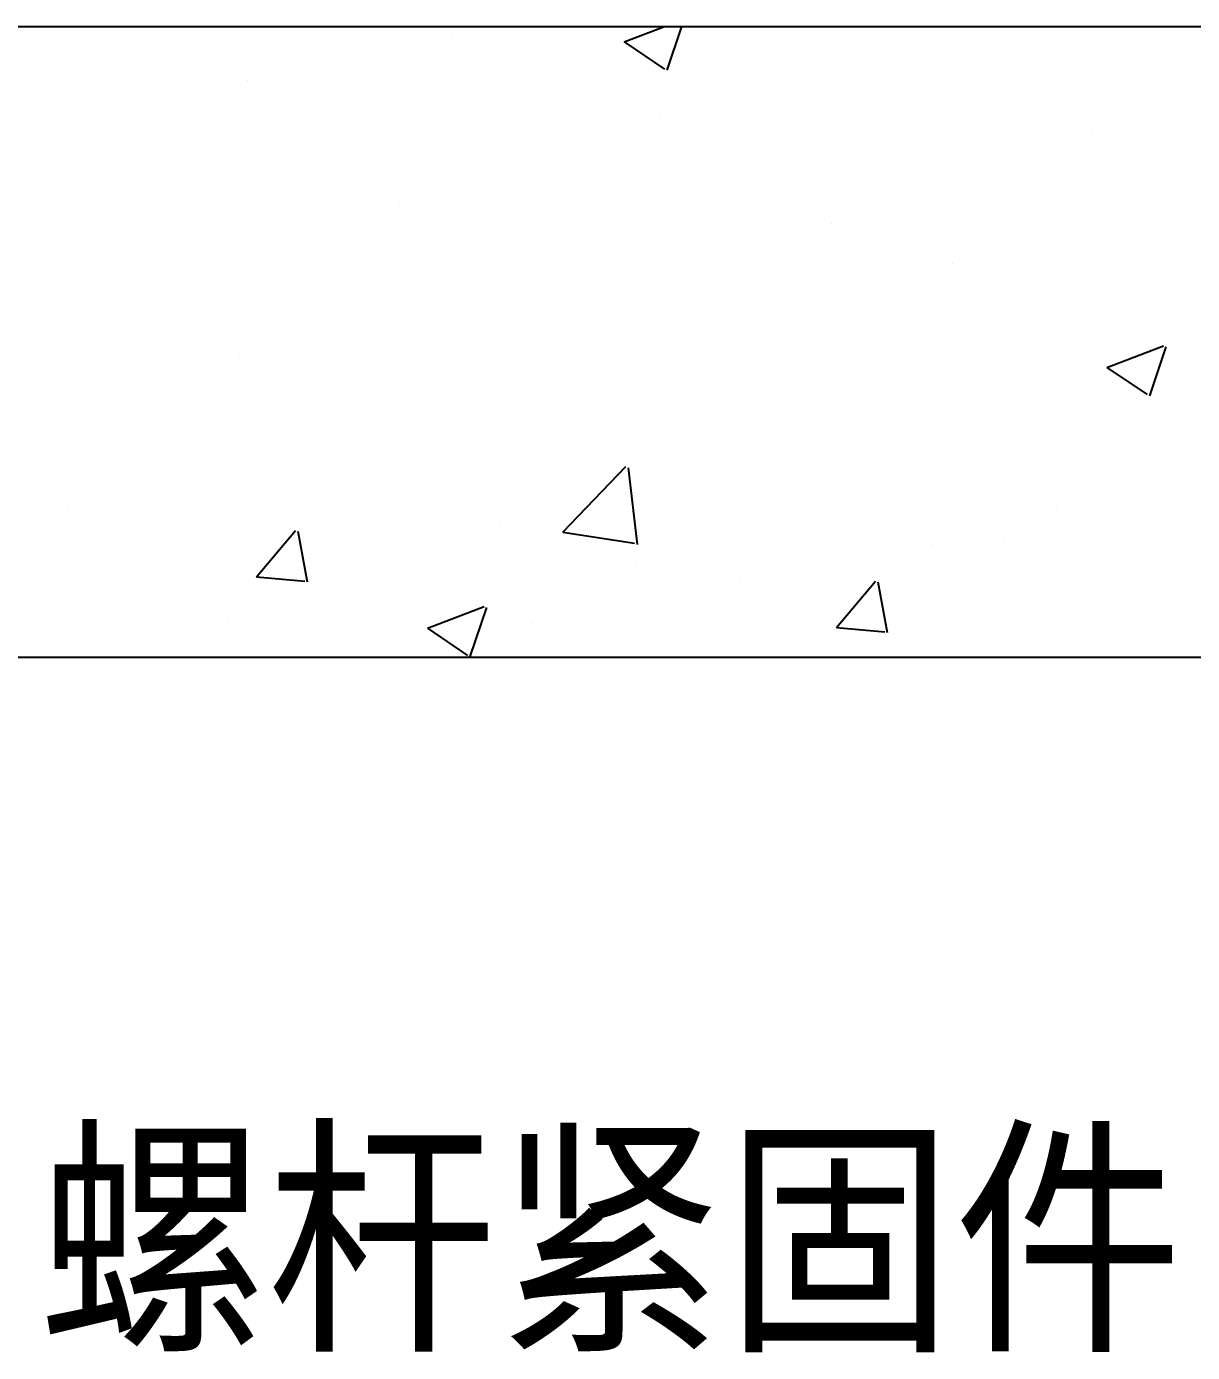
# Model space of a CAD drawing. Extents: x 69728788 to 150676229, y 20327566 to 43663798.
# Drawn here: x 75456738 to 75457832, y 20755558 to 20756802 of the extents above; entities that cross this region are included whole.
import ezdxf

# ---------------------------------------------------------------- set-up
doc = ezdxf.new("R2010")
doc.units = 0
doc.header["$LTSCALE"] = 1000
doc.header["$MEASUREMENT"] = 0
doc.layers.get('0').update_dxf_attribs({"linetype": 'CONTINUOUS'})
doc.layers.add('02___PRT_ALL_AXES', color=7, linetype='CONTINUOUS')
doc.layers.add('图框', color=253, linetype='CONTINUOUS')
doc.styles.add('_TEL_DIM', font='SIMPLEX', dxfattribs={"width": 0.8, "height": 3.5, "bigfont": 'HZTXT'})

msp = doc.modelspace()

# ---------------------------------------------------------------- linework, layer by layer
at = {"layer": '02___PRT_ALL_AXES', "color": 0, "linetype": 'Continuous'}
for p, q in [((75455680.4, 20756801.9), (75460686.7, 20756801.9)), ((75455680.4, 20756210.3), (75460686.7, 20756210.3))]:
    msp.add_line(p, q, dxfattribs=at)
at = {"layer": '图框', "color": 0}
for p, q in [((75457136.8, 20756790.8), (75457136.8, 20756790.8)), ((75457298.5, 20756787.5), (75457336.2, 20756801.9)), ((75457328.5, 20756800.2), (75457328.5, 20756800.2)), ((75457338.7, 20756761), (75457352.4, 20756801.9)), ((75457298.5, 20756787.5), (75457336.2, 20756762)), ((75457686.2, 20756770.9), (75457686.2, 20756770.9)), ((75456849.5, 20756752.9), (75456849.5, 20756752.9)), ((75456945.3, 20756751.6), (75456945.3, 20756751.6)), ((75456927.9, 20756735.8), (75456927.9, 20756735.8)), ((75457332.9, 20756718.7), (75457332.9, 20756718.7)), ((75457243.8, 20756694.9), (75457243.8, 20756694.9)), ((75457737.8, 20756701.6), (75457737.8, 20756701.6)), ((75457087.9, 20756633.9), (75457087.9, 20756633.9)), ((75456801.4, 20756619), (75456801.4, 20756619)), ((75457492.8, 20756616.8), (75457492.8, 20756616.8)), ((75457713.2, 20756604.5), (75457713.2, 20756604.5)), ((75457606.2, 20756579.7), (75457606.2, 20756579.7)), ((75457416.3, 20756554.7), (75457416.3, 20756554.7)), ((75457319.2, 20756547.7), (75457319.2, 20756547.7)), ((75456936.1, 20756499.1), (75456936.1, 20756499.1)), ((75457751.2, 20756482), (75457804.4, 20756502.4)), ((75457791.5, 20756455.6), (75457806.8, 20756501.5)), ((75456937.3, 20756491.6), (75456937.3, 20756491.6)), ((75457751.2, 20756482), (75457789, 20756456.6)), ((75457240.8, 20756327.6), (75457299.9, 20756389.2)), ((75457310.8, 20756315.9), (75457302.4, 20756388)), ((75456777, 20756350.2), (75456777, 20756350.2)), ((75457704, 20756352), (75457704, 20756352)), ((75457181.9, 20756333.1), (75457181.9, 20756333.1)), ((75456953.4, 20756285.7), (75456990, 20756329.3)), ((75457001.3, 20756280.7), (75456992.5, 20756328.3)), ((75457240.8, 20756327.6), (75457308.2, 20756317.2)), ((75457654.8, 20756318.3), (75457654.8, 20756318.3)), ((75457694, 20756318.3), (75457694, 20756318.3)), ((75457586.9, 20756316), (75457586.9, 20756316)), ((75457310, 20756295.2), (75457310, 20756295.2)), ((75456953.5, 20756285.7), (75456998.8, 20756281.7)), ((75457497.5, 20756238.1), (75457534.1, 20756281.7)), ((75457545.3, 20756233.1), (75457536.6, 20756280.7)), ((75457406.7, 20756280.5), (75457406.7, 20756280.5)), ((75457113.9, 20756237.4), (75457167, 20756257.8)), ((75457154.1, 20756211), (75457169.5, 20756256.8)), ((75456926.9, 20756246.6), (75456926.9, 20756246.6)), ((75457216.8, 20756255.5), (75457216.8, 20756255.5)), ((75457113.9, 20756237.4), (75457151.6, 20756211.9)), ((75457212.5, 20756242.3), (75457212.5, 20756242.3)), ((75457497.5, 20756238.1), (75457542.9, 20756234.1))]:
    msp.add_line(p, q, dxfattribs=at)

# ---------------------------------------------------------------- texts
at = {"color": 4, "insert": (75456748.4, 20755752.6), "char_height": 175, "width": 1220.625, "attachment_point": 1, "style": '_TEL_DIM'}
msp.add_mtext('\\fￋￎￌﾣﾤ|b0|i0|c134|p2;\\W0.9000000000;\\T1.0000000000;\\o\\l螺杆紧固件', dxfattribs=at)

doc.saveas('drawing.dxf')
